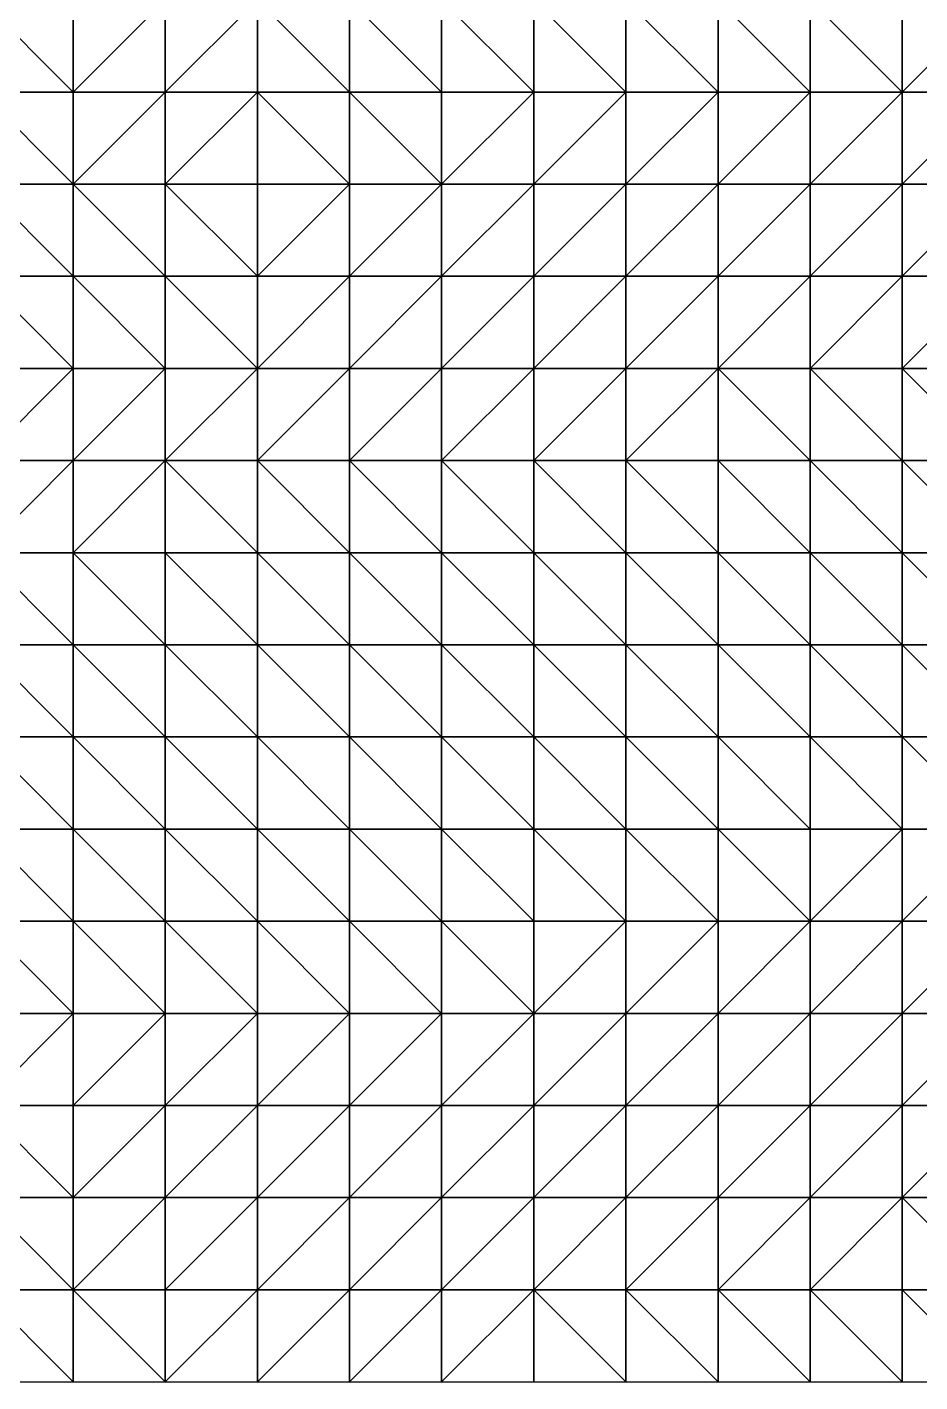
# Model space of a CAD drawing. Header units: metres. Extents: x -315 to 301, y -240 to 232.
# Drawn here: x -7 to 70.5, y -240 to -122.4 of the extents above; entities that cross this region are included whole.
import ezdxf

# ---------------------------------------------------------------- set-up
doc = ezdxf.new("R2010")
doc.units = ezdxf.units.M

msp = doc.modelspace()

# ---------------------------------------------------------------- linework, layer by layer
for points in [[(-11, -120, -340.3981), (-3, -128, -329.5745), (-3, -120, -334.2805), (-2.9999, -119.9999, -334.2804)], [(-11, -120, -340.3981), (-11, -128, -336.6334), (-3, -128, -329.5745), (-2.9999, -127.9999, -329.5745)], [(-3, -128, -329.5745), (5, -128, -321.1039), (5, -120, -327.2216), (5.0001, -119.9999, -327.2215)], [(-3, -128, -329.5745), (5, -120, -327.2216), (-3, -120, -334.2805), (-2.9999, -119.9999, -334.2804)], [(5, -128, -321.1039), (13, -128, -312.1628), (13, -120, -318.751), (13.0001, -119.9999, -318.7509)], [(5, -128, -321.1039), (13, -120, -318.751), (5, -120, -327.2216), (5.0001, -119.9999, -327.2215)], [(13, -120, -318.751), (21, -128, -305.5745), (21, -120, -311.6922), (21.0001, -119.9999, -311.6921)], [(13, -120, -318.751), (13, -128, -312.1628), (21, -128, -305.5745), (21.0001, -127.9999, -305.5745)], [(21, -120, -311.6922), (29, -128, -302.751), (29, -120, -306.9863), (29.0001, -119.9999, -306.9862)], [(21, -120, -311.6922), (21, -128, -305.5745), (29, -128, -302.751), (29.0001, -127.9999, -302.7509)], [(29, -120, -306.9863), (37, -128, -302.751), (37, -120, -304.6334), (37.0001, -119.9999, -304.6333)], [(29, -120, -306.9863), (29, -128, -302.751), (37, -128, -302.751), (37.0001, -127.9999, -302.7509)], [(37, -120, -304.6334), (45, -128, -303.2216), (45, -120, -304.1628), (45.0001, -119.9999, -304.1627)], [(37, -120, -304.6334), (37, -128, -302.751), (45, -128, -303.2216), (45.0001, -127.9999, -303.2215)], [(45, -120, -304.1628), (53, -128, -304.6334), (53, -120, -304.1628), (53.0001, -119.9999, -304.1627)], [(45, -120, -304.1628), (45, -128, -303.2216), (53, -128, -304.6334), (53.0001, -127.9999, -304.6333)], [(53, -120, -304.1628), (61, -128, -306.5157), (61, -120, -305.104), (61.0001, -119.9999, -305.1039)], [(53, -120, -304.1628), (53, -128, -304.6334), (61, -128, -306.5157), (61.0001, -127.9999, -306.5156)], [(61, -120, -305.104), (69, -128, -312.1628), (69, -120, -306.9863), (69.0001, -119.9999, -306.9862)], [(61, -120, -305.104), (61, -128, -306.5157), (69, -128, -312.1628), (69.0001, -127.9999, -312.1627)], [(69, -128, -312.1628), (77, -128, -322.9863), (77, -120, -311.2216), (77.0001, -119.9999, -311.2215)], [(69, -128, -312.1628), (77, -120, -311.2216), (69, -120, -306.9863), (69.0001, -119.9999, -306.9862)], [(-11, -128, -336.6334), (-3, -136, -329.5745), (-3, -128, -329.5745), (-2.9999, -127.9999, -329.5745)], [(-11, -128, -336.6334), (-11, -136, -337.1039), (-3, -136, -329.5745), (-2.9999, -135.9999, -329.5745)], [(-3, -136, -329.5745), (5, -136, -320.6334), (5, -128, -321.1039), (5.0001, -127.9999, -321.1039)], [(-3, -136, -329.5745), (5, -128, -321.1039), (-3, -128, -329.5745), (-2.9999, -127.9999, -329.5745)], [(5, -136, -320.6334), (13, -136, -312.1628), (13, -128, -312.1628), (13.0001, -127.9999, -312.1627)], [(5, -136, -320.6334), (13, -128, -312.1628), (5, -128, -321.1039), (5.0001, -127.9999, -321.1039)], [(13, -128, -312.1628), (21, -136, -307.9275), (21, -128, -305.5745), (21.0001, -127.9999, -305.5745)], [(13, -128, -312.1628), (13, -136, -312.1628), (21, -136, -307.9275), (21.0001, -135.9999, -307.9274)], [(21, -128, -305.5745), (29, -136, -308.3981), (29, -128, -302.751), (29.0001, -127.9999, -302.7509)], [(21, -128, -305.5745), (21, -136, -307.9275), (29, -136, -308.3981), (29.0001, -135.9999, -308.398)], [(29, -136, -308.3981), (37, -136, -311.2216), (37, -128, -302.751), (37.0001, -127.9999, -302.7509)], [(29, -136, -308.3981), (37, -128, -302.751), (29, -128, -302.751), (29.0001, -127.9999, -302.7509)], [(37, -136, -311.2216), (45, -136, -314.5158), (45, -128, -303.2216), (45.0001, -127.9999, -303.2215)], [(37, -136, -311.2216), (45, -128, -303.2216), (37, -128, -302.751), (37.0001, -127.9999, -302.7509)], [(45, -136, -314.5158), (53, -136, -318.751), (53, -128, -304.6334), (53.0001, -127.9999, -304.6333)], [(45, -136, -314.5158), (53, -128, -304.6334), (45, -128, -303.2216), (45.0001, -127.9999, -303.2215)], [(53, -136, -318.751), (61, -136, -325.3393), (61, -128, -306.5157), (61.0001, -127.9999, -306.5156)], [(53, -136, -318.751), (61, -128, -306.5157), (53, -128, -304.6334), (53.0001, -127.9999, -304.6333)], [(61, -136, -325.3393), (69, -136, -336.1628), (69, -128, -312.1628), (69.0001, -127.9999, -312.1627)], [(61, -136, -325.3393), (69, -128, -312.1628), (61, -128, -306.5157), (61.0001, -127.9999, -306.5156)], [(69, -136, -336.1628), (77, -136, -351.6922), (77, -128, -322.9863), (77.0001, -127.9999, -322.9862)], [(69, -136, -336.1628), (77, -128, -322.9863), (69, -128, -312.1628), (69.0001, -127.9999, -312.1627)], [(-11, -136, -337.1039), (-3, -144, -339.4569), (-3, -136, -329.5745), (-2.9999, -135.9999, -329.5745)], [(-11, -136, -337.1039), (-11, -144, -345.5745), (-3, -144, -339.4569), (-2.9999, -143.9999, -339.4568)], [(-3, -136, -329.5745), (5, -144, -331.9275), (5, -136, -320.6334), (5.0001, -135.9999, -320.6333)], [(-3, -136, -329.5745), (-3, -144, -339.4569), (5, -144, -331.9275), (5.0001, -143.9999, -331.9274)], [(5, -136, -320.6334), (13, -144, -325.8098), (13, -136, -312.1628), (13.0001, -135.9999, -312.1627)], [(5, -136, -320.6334), (5, -144, -331.9275), (13, -144, -325.8098), (13.0001, -143.9999, -325.8098)], [(13, -144, -325.8098), (21, -144, -325.8098), (21, -136, -307.9275), (21.0001, -135.9999, -307.9274)], [(13, -144, -325.8098), (21, -136, -307.9275), (13, -136, -312.1628), (13.0001, -135.9999, -312.1627)], [(21, -144, -325.8098), (29, -144, -329.5745), (29, -136, -308.3981), (29.0001, -135.9999, -308.398)], [(21, -144, -325.8098), (29, -136, -308.3981), (21, -136, -307.9275), (21.0001, -135.9999, -307.9274)], [(29, -144, -329.5745), (37, -144, -335.6922), (37, -136, -311.2216), (37.0001, -135.9999, -311.2215)], [(29, -144, -329.5745), (37, -136, -311.2216), (29, -136, -308.3981), (29.0001, -135.9999, -308.398)], [(37, -144, -335.6922), (45, -144, -342.751), (45, -136, -314.5158), (45.0001, -135.9999, -314.5157)], [(37, -144, -335.6922), (45, -136, -314.5158), (37, -136, -311.2216), (37.0001, -135.9999, -311.2215)], [(45, -144, -342.751), (53, -144, -350.2804), (53, -136, -318.751), (53.0001, -135.9999, -318.7509)], [(45, -144, -342.751), (53, -136, -318.751), (45, -136, -314.5158), (45.0001, -135.9999, -314.5157)], [(53, -144, -350.2804), (61, -144, -359.2216), (61, -136, -325.3393), (61.0001, -135.9999, -325.3392)], [(53, -144, -350.2804), (61, -136, -325.3393), (53, -136, -318.751), (53.0001, -135.9999, -318.7509)], [(61, -144, -359.2216), (69, -144, -369.104), (69, -136, -336.1628), (69.0001, -135.9999, -336.1627)], [(61, -144, -359.2216), (69, -136, -336.1628), (61, -136, -325.3393), (61.0001, -135.9999, -325.3392)], [(69, -144, -369.104), (77, -144, -378.9863), (77, -136, -351.6922), (77.0001, -135.9999, -351.6921)], [(69, -144, -369.104), (77, -136, -351.6922), (69, -136, -336.1628), (69.0001, -135.9999, -336.1627)], [(-11, -144, -345.5745), (-3, -152, -360.6334), (-3, -144, -339.4569), (-2.9999, -143.9999, -339.4568)], [(-11, -144, -345.5745), (-11, -152, -362.9863), (-3, -152, -360.6334), (-2.9999, -151.9999, -360.6333)], [(-3, -144, -339.4569), (5, -152, -357.3393), (5, -144, -331.9275), (5.0001, -143.9999, -331.9274)], [(-3, -144, -339.4569), (-3, -152, -360.6334), (5, -152, -357.3393), (5.0001, -151.9999, -357.3392)], [(5, -144, -331.9275), (13, -152, -355.9275), (13, -144, -325.8098), (13.0001, -143.9999, -325.8098)], [(5, -144, -331.9275), (5, -152, -357.3393), (13, -152, -355.9275), (13.0001, -151.9999, -355.9274)], [(13, -152, -355.9275), (21, -152, -358.2804), (21, -144, -325.8098), (21.0001, -143.9999, -325.8098)], [(13, -152, -355.9275), (21, -144, -325.8098), (13, -144, -325.8098), (13.0001, -143.9999, -325.8098)], [(21, -152, -358.2804), (29, -152, -363.9275), (29, -144, -329.5745), (29.0001, -143.9999, -329.5745)], [(21, -152, -358.2804), (29, -144, -329.5745), (21, -144, -325.8098), (21.0001, -143.9999, -325.8098)], [(29, -152, -363.9275), (37, -152, -369.5745), (37, -144, -335.6922), (37.0001, -143.9999, -335.6921)], [(29, -152, -363.9275), (37, -144, -335.6922), (29, -144, -329.5745), (29.0001, -143.9999, -329.5745)], [(37, -152, -369.5745), (45, -152, -375.6922), (45, -144, -342.751), (45.0001, -143.9999, -342.7509)], [(37, -152, -369.5745), (45, -144, -342.751), (37, -144, -335.6922), (37.0001, -143.9999, -335.6921)], [(45, -152, -375.6922), (53, -152, -380.3981), (53, -144, -350.2804), (53.0001, -143.9999, -350.2803)], [(45, -152, -375.6922), (53, -144, -350.2804), (45, -144, -342.751), (45.0001, -143.9999, -342.7509)], [(53, -152, -380.3981), (61, -152, -384.1628), (61, -144, -359.2216), (61.0001, -143.9999, -359.2215)], [(53, -152, -380.3981), (61, -144, -359.2216), (53, -144, -350.2804), (53.0001, -143.9999, -350.2803)], [(61, -152, -384.1628), (69, -152, -387.4569), (69, -144, -369.104), (69.0001, -143.9999, -369.1039)], [(61, -152, -384.1628), (69, -144, -369.104), (61, -144, -359.2216), (61.0001, -143.9999, -359.2215)], [(69, -152, -387.4569), (77, -152, -389.8098), (77, -144, -378.9863), (77.0001, -143.9999, -378.9862)], [(69, -152, -387.4569), (77, -144, -378.9863), (69, -144, -369.104), (69.0001, -143.9999, -369.1039)], [(-11, -160, -381.3393), (-3, -160, -381.8098), (-3, -152, -360.6334), (-2.9999, -151.9999, -360.6333)], [(-11, -160, -381.3393), (-3, -152, -360.6334), (-11, -152, -362.9863), (-10.9999, -151.9999, -362.9862)], [(-3, -160, -381.8098), (5, -160, -382.2804), (5, -152, -357.3393), (5.0001, -151.9999, -357.3392)], [(-3, -160, -381.8098), (5, -152, -357.3393), (-3, -152, -360.6334), (-2.9999, -151.9999, -360.6333)], [(5, -160, -382.2804), (13, -160, -382.751), (13, -152, -355.9275), (13.0001, -151.9999, -355.9274)], [(5, -160, -382.2804), (13, -152, -355.9275), (5, -152, -357.3393), (5.0001, -151.9999, -357.3392)], [(13, -160, -382.751), (21, -160, -384.6334), (21, -152, -358.2804), (21.0001, -151.9999, -358.2803)], [(13, -160, -382.751), (21, -152, -358.2804), (13, -152, -355.9275), (13.0001, -151.9999, -355.9274)], [(21, -160, -384.6334), (29, -160, -386.9863), (29, -152, -363.9275), (29.0001, -151.9999, -363.9274)], [(21, -160, -384.6334), (29, -152, -363.9275), (21, -152, -358.2804), (21.0001, -151.9999, -358.2803)], [(29, -160, -386.9863), (37, -160, -389.3393), (37, -152, -369.5745), (37.0001, -151.9999, -369.5745)], [(29, -160, -386.9863), (37, -152, -369.5745), (29, -152, -363.9275), (29.0001, -151.9999, -363.9274)], [(37, -160, -389.3393), (45, -160, -390.751), (45, -152, -375.6922), (45.0001, -151.9999, -375.6921)], [(37, -160, -389.3393), (45, -152, -375.6922), (37, -152, -369.5745), (37.0001, -151.9999, -369.5745)], [(45, -160, -390.751), (53, -160, -391.2216), (53, -152, -380.3981), (53.0001, -151.9999, -380.398)], [(45, -160, -390.751), (53, -152, -380.3981), (45, -152, -375.6922), (45.0001, -151.9999, -375.6921)], [(53, -152, -380.3981), (61, -160, -390.751), (61, -152, -384.1628), (61.0001, -151.9999, -384.1627)], [(53, -152, -380.3981), (53, -160, -391.2216), (61, -160, -390.751), (61.0001, -159.9999, -390.7509)], [(61, -152, -384.1628), (69, -160, -390.751), (69, -152, -387.4569), (69.0001, -151.9999, -387.4568)], [(61, -152, -384.1628), (61, -160, -390.751), (69, -160, -390.751), (69.0001, -159.9999, -390.7509)], [(69, -152, -387.4569), (77, -160, -391.2216), (77, -152, -389.8098), (77.0001, -151.9999, -389.8098)], [(69, -152, -387.4569), (69, -160, -390.751), (77, -160, -391.2216), (77.0001, -159.9999, -391.2215)], [(-11, -168, -393.5745), (-3, -168, -394.5157), (-3, -160, -381.8098), (-2.9999, -159.9999, -381.8098)], [(-11, -168, -393.5745), (-3, -160, -381.8098), (-11, -160, -381.3393), (-10.9999, -159.9999, -381.3392)], [(-3, -168, -394.5157), (5, -168, -394.9863), (5, -160, -382.2804), (5.0001, -159.9999, -382.2803)], [(-3, -168, -394.5157), (5, -160, -382.2804), (-3, -160, -381.8098), (-2.9999, -159.9999, -381.8098)], [(5, -160, -382.2804), (13, -168, -394.5157), (13, -160, -382.751), (13.0001, -159.9999, -382.7509)], [(5, -160, -382.2804), (5, -168, -394.9863), (13, -168, -394.5157), (13.0001, -167.9999, -394.5156)], [(13, -160, -382.751), (21, -168, -393.5745), (21, -160, -384.6334), (21.0001, -159.9999, -384.6333)], [(13, -160, -382.751), (13, -168, -394.5157), (21, -168, -393.5745), (21.0001, -167.9999, -393.5745)], [(21, -160, -384.6334), (29, -168, -392.6334), (29, -160, -386.9863), (29.0001, -159.9999, -386.9862)], [(21, -160, -384.6334), (21, -168, -393.5745), (29, -168, -392.6334), (29.0001, -167.9999, -392.6333)], [(29, -160, -386.9863), (37, -168, -391.6922), (37, -160, -389.3393), (37.0001, -159.9999, -389.3392)], [(29, -160, -386.9863), (29, -168, -392.6334), (37, -168, -391.6922), (37.0001, -167.9999, -391.6921)], [(37, -160, -389.3393), (45, -168, -390.2804), (45, -160, -390.751), (45.0001, -159.9999, -390.7509)], [(37, -160, -389.3393), (37, -168, -391.6922), (45, -168, -390.2804), (45.0001, -167.9999, -390.2803)], [(45, -160, -390.751), (53, -168, -388.8687), (53, -160, -391.2216), (53.0001, -159.9999, -391.2215)], [(45, -160, -390.751), (45, -168, -390.2804), (53, -168, -388.8687), (53.0001, -167.9999, -388.8686)], [(53, -160, -391.2216), (61, -168, -388.3981), (61, -160, -390.751), (61.0001, -159.9999, -390.7509)], [(53, -160, -391.2216), (53, -168, -388.8687), (61, -168, -388.3981), (61.0001, -167.9999, -388.398)], [(61, -160, -390.751), (69, -168, -388.3981), (69, -160, -390.751), (69.0001, -159.9999, -390.7509)], [(61, -160, -390.751), (61, -168, -388.3981), (69, -168, -388.3981), (69.0001, -167.9999, -388.398)], [(69, -160, -390.751), (77, -168, -389.3393), (77, -160, -391.2216), (77.0001, -159.9999, -391.2215)], [(69, -160, -390.751), (69, -168, -388.3981), (77, -168, -389.3393), (77.0001, -167.9999, -389.3392)], [(-11, -168, -393.5745), (-3, -176, -399.6922), (-3, -168, -394.5157), (-2.9999, -167.9999, -394.5156)], [(-11, -168, -393.5745), (-11, -176, -399.2216), (-3, -176, -399.6922), (-2.9999, -175.9999, -399.6921)], [(-3, -168, -394.5157), (5, -176, -398.751), (5, -168, -394.9863), (5.0001, -167.9999, -394.9862)], [(-3, -168, -394.5157), (-3, -176, -399.6922), (5, -176, -398.751), (5.0001, -175.9999, -398.7509)], [(5, -168, -394.9863), (13, -176, -397.3393), (13, -168, -394.5157), (13.0001, -167.9999, -394.5156)], [(5, -168, -394.9863), (5, -176, -398.751), (13, -176, -397.3393), (13.0001, -175.9999, -397.3392)], [(13, -168, -394.5157), (21, -176, -394.9863), (21, -168, -393.5745), (21.0001, -167.9999, -393.5745)], [(13, -168, -394.5157), (13, -176, -397.3393), (21, -176, -394.9863), (21.0001, -175.9999, -394.9862)], [(21, -168, -393.5745), (29, -176, -392.6334), (29, -168, -392.6334), (29.0001, -167.9999, -392.6333)], [(21, -168, -393.5745), (21, -176, -394.9863), (29, -176, -392.6334), (29.0001, -175.9999, -392.6333)], [(29, -168, -392.6334), (37, -176, -390.2804), (37, -168, -391.6922), (37.0001, -167.9999, -391.6921)], [(29, -168, -392.6334), (29, -176, -392.6334), (37, -176, -390.2804), (37.0001, -175.9999, -390.2803)], [(37, -168, -391.6922), (45, -176, -388.3981), (45, -168, -390.2804), (45.0001, -167.9999, -390.2803)], [(37, -168, -391.6922), (37, -176, -390.2804), (45, -176, -388.3981), (45.0001, -175.9999, -388.398)], [(45, -168, -390.2804), (53, -176, -386.5157), (53, -168, -388.8687), (53.0001, -167.9999, -388.8686)], [(45, -168, -390.2804), (45, -176, -388.3981), (53, -176, -386.5157), (53.0001, -175.9999, -386.5156)], [(53, -168, -388.8687), (61, -176, -386.0451), (61, -168, -388.3981), (61.0001, -167.9999, -388.398)], [(53, -168, -388.8687), (53, -176, -386.5157), (61, -176, -386.0451), (61.0001, -175.9999, -386.045)], [(61, -168, -388.3981), (69, -176, -386.5157), (69, -168, -388.3981), (69.0001, -167.9999, -388.398)], [(61, -168, -388.3981), (61, -176, -386.0451), (69, -176, -386.5157), (69.0001, -175.9999, -386.5156)], [(69, -168, -388.3981), (77, -176, -387.4569), (77, -168, -389.3393), (77.0001, -167.9999, -389.3392)], [(69, -168, -388.3981), (69, -176, -386.5157), (77, -176, -387.4569), (77.0001, -175.9999, -387.4568)], [(-11, -176, -399.2216), (-3, -184, -400.6334), (-3, -176, -399.6922), (-2.9999, -175.9999, -399.6921)], [(-11, -176, -399.2216), (-11, -184, -400.6334), (-3, -184, -400.6334), (-2.9999, -183.9999, -400.6333)], [(-3, -176, -399.6922), (5, -184, -399.6922), (5, -176, -398.751), (5.0001, -175.9999, -398.7509)], [(-3, -176, -399.6922), (-3, -184, -400.6334), (5, -184, -399.6922), (5.0001, -183.9999, -399.6921)], [(5, -176, -398.751), (13, -184, -398.751), (13, -176, -397.3393), (13.0001, -175.9999, -397.3392)], [(5, -176, -398.751), (5, -184, -399.6922), (13, -184, -398.751), (13.0001, -183.9999, -398.7509)], [(13, -176, -397.3393), (21, -184, -396.3981), (21, -176, -394.9863), (21.0001, -175.9999, -394.9862)], [(13, -176, -397.3393), (13, -184, -398.751), (21, -184, -396.3981), (21.0001, -183.9999, -396.398)], [(21, -176, -394.9863), (29, -184, -394.5157), (29, -176, -392.6334), (29.0001, -175.9999, -392.6333)], [(21, -176, -394.9863), (21, -184, -396.3981), (29, -184, -394.5157), (29.0001, -183.9999, -394.5156)], [(29, -176, -392.6334), (37, -184, -391.6922), (37, -176, -390.2804), (37.0001, -175.9999, -390.2803)], [(29, -176, -392.6334), (29, -184, -394.5157), (37, -184, -391.6922), (37.0001, -183.9999, -391.6921)], [(37, -176, -390.2804), (45, -184, -389.8098), (45, -176, -388.3981), (45.0001, -175.9999, -388.398)], [(37, -176, -390.2804), (37, -184, -391.6922), (45, -184, -389.8098), (45.0001, -183.9999, -389.8098)], [(45, -176, -388.3981), (53, -184, -387.9275), (53, -176, -386.5157), (53.0001, -175.9999, -386.5156)], [(45, -176, -388.3981), (45, -184, -389.8098), (53, -184, -387.9275), (53.0001, -183.9999, -387.9274)], [(53, -176, -386.5157), (61, -184, -386.9863), (61, -176, -386.0451), (61.0001, -175.9999, -386.045)], [(53, -176, -386.5157), (53, -184, -387.9275), (61, -184, -386.9863), (61.0001, -183.9999, -386.9862)], [(61, -176, -386.0451), (69, -184, -386.9863), (69, -176, -386.5157), (69.0001, -175.9999, -386.5156)], [(61, -176, -386.0451), (61, -184, -386.9863), (69, -184, -386.9863), (69.0001, -183.9999, -386.9862)], [(69, -176, -386.5157), (77, -184, -386.5157), (77, -176, -387.4569), (77.0001, -175.9999, -387.4568)], [(69, -176, -386.5157), (69, -184, -386.9863), (77, -184, -386.5157), (77.0001, -183.9999, -386.5156)], [(-11, -184, -400.6334), (-3, -192, -400.1628), (-3, -184, -400.6334), (-2.9999, -183.9999, -400.6333)], [(-11, -184, -400.6334), (-11, -192, -401.104), (-3, -192, -400.1628), (-2.9999, -191.9999, -400.1627)], [(-3, -184, -400.6334), (5, -192, -399.2216), (5, -184, -399.6922), (5.0001, -183.9999, -399.6921)], [(-3, -184, -400.6334), (-3, -192, -400.1628), (5, -192, -399.2216), (5.0001, -191.9999, -399.2215)], [(5, -184, -399.6922), (13, -192, -397.8098), (13, -184, -398.751), (13.0001, -183.9999, -398.7509)], [(5, -184, -399.6922), (5, -192, -399.2216), (13, -192, -397.8098), (13.0001, -191.9999, -397.8098)], [(13, -184, -398.751), (21, -192, -395.9275), (21, -184, -396.3981), (21.0001, -183.9999, -396.398)], [(13, -184, -398.751), (13, -192, -397.8098), (21, -192, -395.9275), (21.0001, -191.9999, -395.9274)], [(21, -184, -396.3981), (29, -192, -394.0451), (29, -184, -394.5157), (29.0001, -183.9999, -394.5156)], [(21, -184, -396.3981), (21, -192, -395.9275), (29, -192, -394.0451), (29.0001, -191.9999, -394.045)], [(29, -184, -394.5157), (37, -192, -392.1628), (37, -184, -391.6922), (37.0001, -183.9999, -391.6921)], [(29, -184, -394.5157), (29, -192, -394.0451), (37, -192, -392.1628), (37.0001, -191.9999, -392.1627)], [(37, -184, -391.6922), (45, -192, -389.8098), (45, -184, -389.8098), (45.0001, -183.9999, -389.8098)], [(37, -184, -391.6922), (37, -192, -392.1628), (45, -192, -389.8098), (45.0001, -191.9999, -389.8098)], [(45, -184, -389.8098), (53, -192, -387.9275), (53, -184, -387.9275), (53.0001, -183.9999, -387.9274)], [(45, -184, -389.8098), (45, -192, -389.8098), (53, -192, -387.9275), (53.0001, -191.9999, -387.9274)], [(53, -184, -387.9275), (61, -192, -386.5157), (61, -184, -386.9863), (61.0001, -183.9999, -386.9862)], [(53, -184, -387.9275), (53, -192, -387.9275), (61, -192, -386.5157), (61.0001, -191.9999, -386.5156)], [(61, -184, -386.9863), (69, -192, -385.5745), (69, -184, -386.9863), (69.0001, -183.9999, -386.9862)], [(61, -184, -386.9863), (61, -192, -386.5157), (69, -192, -385.5745), (69.0001, -191.9999, -385.5745)], [(69, -184, -386.9863), (77, -192, -383.6922), (77, -184, -386.5157), (77.0001, -183.9999, -386.5156)], [(69, -184, -386.9863), (69, -192, -385.5745), (77, -192, -383.6922), (77.0001, -191.9999, -383.6921)], [(-11, -192, -401.104), (-3, -200, -398.751), (-3, -192, -400.1628), (-2.9999, -191.9999, -400.1627)], [(-11, -192, -401.104), (-11, -200, -399.6922), (-3, -200, -398.751), (-2.9999, -199.9999, -398.7509)], [(-3, -192, -400.1628), (5, -200, -397.3393), (5, -192, -399.2216), (5.0001, -191.9999, -399.2215)], [(-3, -192, -400.1628), (-3, -200, -398.751), (5, -200, -397.3393), (5.0001, -199.9999, -397.3392)], [(5, -192, -399.2216), (13, -200, -395.4569), (13, -192, -397.8098), (13.0001, -191.9999, -397.8098)], [(5, -192, -399.2216), (5, -200, -397.3393), (13, -200, -395.4569), (13.0001, -199.9999, -395.4568)], [(13, -192, -397.8098), (21, -200, -393.104), (21, -192, -395.9275), (21.0001, -191.9999, -395.9274)], [(13, -192, -397.8098), (13, -200, -395.4569), (21, -200, -393.104), (21.0001, -199.9999, -393.1039)], [(21, -192, -395.9275), (29, -200, -390.751), (29, -192, -394.0451), (29.0001, -191.9999, -394.045)], [(21, -192, -395.9275), (21, -200, -393.104), (29, -200, -390.751), (29.0001, -199.9999, -390.7509)], [(29, -192, -394.0451), (37, -200, -388.3981), (37, -192, -392.1628), (37.0001, -191.9999, -392.1627)], [(29, -192, -394.0451), (29, -200, -390.751), (37, -200, -388.3981), (37.0001, -199.9999, -388.398)], [(37, -192, -392.1628), (45, -200, -386.0451), (45, -192, -389.8098), (45.0001, -191.9999, -389.8098)], [(37, -192, -392.1628), (37, -200, -388.3981), (45, -200, -386.0451), (45.0001, -199.9999, -386.045)], [(45, -192, -389.8098), (53, -200, -383.2216), (53, -192, -387.9275), (53.0001, -191.9999, -387.9274)], [(45, -192, -389.8098), (45, -200, -386.0451), (53, -200, -383.2216), (53.0001, -199.9999, -383.2215)], [(53, -192, -387.9275), (61, -200, -380.3981), (61, -192, -386.5157), (61.0001, -191.9999, -386.5156)], [(53, -192, -387.9275), (53, -200, -383.2216), (61, -200, -380.3981), (61.0001, -199.9999, -380.398)], [(69, -192, -385.5745), (61, -192, -386.5157), (61, -200, -380.3981), (61.0001, -199.9999, -380.398)], [(69, -192, -385.5745), (61, -200, -380.3981), (69, -200, -376.6334), (69.0001, -199.9999, -376.6333)], [(77, -192, -383.6922), (69, -192, -385.5745), (69, -200, -376.6334), (69.0001, -199.9999, -376.6333)], [(77, -192, -383.6922), (69, -200, -376.6334), (77, -200, -371.4569), (77.0001, -199.9999, -371.4568)], [(-11, -200, -399.6922), (-3, -208, -393.104), (-3, -200, -398.751), (-2.9999, -199.9999, -398.7509)], [(-11, -200, -399.6922), (-11, -208, -393.5745), (-3, -208, -393.104), (-2.9999, -207.9999, -393.1039)], [(-3, -200, -398.751), (5, -208, -391.6922), (5, -200, -397.3393), (5.0001, -199.9999, -397.3392)], [(-3, -200, -398.751), (-3, -208, -393.104), (5, -208, -391.6922), (5.0001, -207.9999, -391.6921)], [(5, -200, -397.3393), (13, -208, -389.3393), (13, -200, -395.4569), (13.0001, -199.9999, -395.4568)], [(5, -200, -397.3393), (5, -208, -391.6922), (13, -208, -389.3393), (13.0001, -207.9999, -389.3392)], [(13, -200, -395.4569), (21, -208, -386.5157), (21, -200, -393.104), (21.0001, -199.9999, -393.1039)], [(13, -200, -395.4569), (13, -208, -389.3393), (21, -208, -386.5157), (21.0001, -207.9999, -386.5156)], [(21, -200, -393.104), (29, -208, -383.6922), (29, -200, -390.751), (29.0001, -199.9999, -390.7509)], [(21, -200, -393.104), (21, -208, -386.5157), (29, -208, -383.6922), (29.0001, -207.9999, -383.6921)], [(29, -200, -390.751), (37, -208, -380.3981), (37, -200, -388.3981), (37.0001, -199.9999, -388.398)], [(29, -200, -390.751), (29, -208, -383.6922), (37, -208, -380.3981), (37.0001, -207.9999, -380.398)], [(45, -200, -386.0451), (37, -200, -388.3981), (37, -208, -380.3981), (37.0001, -207.9999, -380.398)], [(45, -200, -386.0451), (37, -208, -380.3981), (45, -208, -376.6334), (45.0001, -207.9999, -376.6333)], [(53, -200, -383.2216), (45, -200, -386.0451), (45, -208, -376.6334), (45.0001, -207.9999, -376.6333)], [(53, -200, -383.2216), (45, -208, -376.6334), (53, -208, -370.9863), (53.0001, -207.9999, -370.9862)], [(61, -200, -380.3981), (53, -200, -383.2216), (53, -208, -370.9863), (53.0001, -207.9999, -370.9862)], [(61, -200, -380.3981), (53, -208, -370.9863), (61, -208, -364.3981), (61.0001, -207.9999, -364.398)], [(69, -200, -376.6334), (61, -200, -380.3981), (61, -208, -364.3981), (61.0001, -207.9999, -364.398)], [(69, -200, -376.6334), (61, -208, -364.3981), (69, -208, -356.8687), (69.0001, -207.9999, -356.8686)], [(77, -200, -371.4569), (69, -200, -376.6334), (69, -208, -356.8687), (69.0001, -207.9999, -356.8686)], [(77, -200, -371.4569), (69, -208, -356.8687), (77, -208, -347.9275), (77.0001, -207.9999, -347.9274)], [(-3, -208, -393.104), (-11, -208, -393.5745), (-11, -216, -377.5745), (-10.9999, -215.9999, -377.5745)], [(-3, -208, -393.104), (-11, -216, -377.5745), (-3, -216, -378.0451), (-2.9999, -215.9999, -378.045)], [(5, -208, -391.6922), (-3, -208, -393.104), (-3, -216, -378.0451), (-2.9999, -215.9999, -378.045)], [(5, -208, -391.6922), (-3, -216, -378.0451), (5, -216, -377.104), (5.0001, -215.9999, -377.1039)], [(13, -208, -389.3393), (5, -208, -391.6922), (5, -216, -377.104), (5.0001, -215.9999, -377.1039)], [(13, -208, -389.3393), (5, -216, -377.104), (13, -216, -375.2216), (13.0001, -215.9999, -375.2215)], [(21, -208, -386.5157), (13, -208, -389.3393), (13, -216, -375.2216), (13.0001, -215.9999, -375.2215)], [(21, -208, -386.5157), (13, -216, -375.2216), (21, -216, -371.9275), (21.0001, -215.9999, -371.9274)], [(29, -208, -383.6922), (21, -208, -386.5157), (21, -216, -371.9275), (21.0001, -215.9999, -371.9274)], [(29, -208, -383.6922), (21, -216, -371.9275), (29, -216, -368.1628), (29.0001, -215.9999, -368.1627)], [(37, -208, -380.3981), (29, -208, -383.6922), (29, -216, -368.1628), (29.0001, -215.9999, -368.1627)], [(37, -208, -380.3981), (29, -216, -368.1628), (37, -216, -363.9275), (37.0001, -215.9999, -363.9274)], [(45, -208, -376.6334), (37, -208, -380.3981), (37, -216, -363.9275), (37.0001, -215.9999, -363.9274)], [(45, -208, -376.6334), (37, -216, -363.9275), (45, -216, -357.8098), (45.0001, -215.9999, -357.8098)], [(53, -208, -370.9863), (45, -208, -376.6334), (45, -216, -357.8098), (45.0001, -215.9999, -357.8098)], [(53, -208, -370.9863), (45, -216, -357.8098), (53, -216, -349.8098), (53.0001, -215.9999, -349.8098)], [(61, -208, -364.3981), (53, -208, -370.9863), (53, -216, -349.8098), (53.0001, -215.9999, -349.8098)], [(61, -208, -364.3981), (53, -216, -349.8098), (61, -216, -341.3393), (61.0001, -215.9999, -341.3392)], [(69, -208, -356.8687), (61, -208, -364.3981), (61, -216, -341.3393), (61.0001, -215.9999, -341.3392)], [(69, -208, -356.8687), (61, -216, -341.3393), (69, -216, -332.3981), (69.0001, -215.9999, -332.398)], [(77, -208, -347.9275), (69, -208, -356.8687), (69, -216, -332.3981), (69.0001, -215.9999, -332.398)], [(77, -208, -347.9275), (69, -216, -332.3981), (77, -216, -325.3393), (77.0001, -215.9999, -325.3392)], [(-3, -224, -352.6334), (-3, -216, -378.0451), (-11, -216, -377.5745), (-10.9999, -215.9999, -377.5745)], [(-3, -224, -352.6334), (-11, -216, -377.5745), (-11, -224, -350.751), (-10.9999, -223.9999, -350.7509)], [(5, -216, -377.104), (-3, -216, -378.0451), (-3, -224, -352.6334), (-2.9999, -223.9999, -352.6333)], [(5, -216, -377.104), (-3, -224, -352.6334), (5, -224, -352.1628), (5.0001, -223.9999, -352.1627)], [(13, -216, -375.2216), (5, -216, -377.104), (5, -224, -352.1628), (5.0001, -223.9999, -352.1627)], [(13, -216, -375.2216), (5, -224, -352.1628), (13, -224, -351.2216), (13.0001, -223.9999, -351.2215)], [(21, -216, -371.9275), (13, -216, -375.2216), (13, -224, -351.2216), (13.0001, -223.9999, -351.2215)], [(21, -216, -371.9275), (13, -224, -351.2216), (21, -224, -348.8687), (21.0001, -223.9999, -348.8686)], [(29, -216, -368.1628), (21, -216, -371.9275), (21, -224, -348.8687), (21.0001, -223.9999, -348.8686)], [(29, -216, -368.1628), (21, -224, -348.8687), (29, -224, -345.5745), (29.0001, -223.9999, -345.5745)], [(37, -216, -363.9275), (29, -216, -368.1628), (29, -224, -345.5745), (29.0001, -223.9999, -345.5745)], [(37, -216, -363.9275), (29, -224, -345.5745), (37, -224, -340.8687), (37.0001, -223.9999, -340.8686)], [(45, -216, -357.8098), (37, -216, -363.9275), (37, -224, -340.8687), (37.0001, -223.9999, -340.8686)], [(45, -216, -357.8098), (37, -224, -340.8687), (45, -224, -335.2216), (45.0001, -223.9999, -335.2215)], [(53, -216, -349.8098), (45, -216, -357.8098), (45, -224, -335.2216), (45.0001, -223.9999, -335.2215)], [(53, -216, -349.8098), (45, -224, -335.2216), (53, -224, -329.1039), (53.0001, -223.9999, -329.1039)], [(61, -216, -341.3393), (53, -216, -349.8098), (53, -224, -329.1039), (53.0001, -223.9999, -329.1039)], [(61, -216, -341.3393), (53, -224, -329.1039), (61, -224, -322.5158), (61.0001, -223.9999, -322.5157)], [(69, -216, -332.3981), (61, -216, -341.3393), (61, -224, -322.5158), (61.0001, -223.9999, -322.5157)], [(69, -216, -332.3981), (61, -224, -322.5158), (69, -224, -317.3392), (69.0001, -223.9999, -317.3391)], [(77, -216, -325.3393), (69, -216, -332.3981), (69, -224, -317.3392), (69.0001, -223.9999, -317.3391)], [(77, -216, -325.3393), (69, -224, -317.3392), (77, -224, -314.0451), (77.0001, -223.9999, -314.045)], [(-3, -232, -330.9863), (-3, -224, -352.6334), (-11, -224, -350.751), (-10.9999, -223.9999, -350.7509)], [(-3, -232, -330.9863), (-11, -224, -350.751), (-11, -232, -329.5745), (-10.9999, -231.9999, -329.5745)], [(5, -224, -352.1628), (-3, -224, -352.6334), (-3, -232, -330.9863), (-2.9999, -231.9999, -330.9862)], [(5, -224, -352.1628), (-3, -232, -330.9863), (5, -232, -331.4569), (5.0001, -231.9999, -331.4568)], [(13, -224, -351.2216), (5, -224, -352.1628), (5, -232, -331.4569), (5.0001, -231.9999, -331.4568)], [(13, -224, -351.2216), (5, -232, -331.4569), (13, -232, -330.5158), (13.0001, -231.9999, -330.5157)], [(21, -224, -348.8687), (13, -224, -351.2216), (13, -232, -330.5158), (13.0001, -231.9999, -330.5157)], [(21, -224, -348.8687), (13, -232, -330.5158), (21, -232, -329.1039), (21.0001, -231.9999, -329.1039)], [(29, -224, -345.5745), (21, -224, -348.8687), (21, -232, -329.1039), (21.0001, -231.9999, -329.1039)], [(29, -224, -345.5745), (21, -232, -329.1039), (29, -232, -326.751), (29.0001, -231.9999, -326.7509)], [(37, -224, -340.8687), (29, -224, -345.5745), (29, -232, -326.751), (29.0001, -231.9999, -326.7509)], [(37, -224, -340.8687), (29, -232, -326.751), (37, -232, -324.3981), (37.0001, -231.9999, -324.398)], [(45, -224, -335.2216), (37, -224, -340.8687), (37, -232, -324.3981), (37.0001, -231.9999, -324.398)], [(45, -224, -335.2216), (37, -232, -324.3981), (45, -232, -321.1039), (45.0001, -231.9999, -321.1039)], [(53, -224, -329.1039), (45, -224, -335.2216), (45, -232, -321.1039), (45.0001, -231.9999, -321.1039)], [(53, -224, -329.1039), (45, -232, -321.1039), (53, -232, -317.3392), (53.0001, -231.9999, -317.3391)], [(61, -224, -322.5158), (53, -224, -329.1039), (53, -232, -317.3392), (53.0001, -231.9999, -317.3391)], [(61, -224, -322.5158), (53, -232, -317.3392), (61, -232, -314.0451), (61.0001, -231.9999, -314.045)], [(69, -224, -317.3392), (61, -224, -322.5158), (61, -232, -314.0451), (61.0001, -231.9999, -314.045)], [(69, -224, -317.3392), (61, -232, -314.0451), (69, -232, -311.6922), (69.0001, -231.9999, -311.6921)], [(69, -224, -317.3392), (77, -232, -310.751), (77, -224, -314.0451), (77.0001, -223.9999, -314.045)], [(69, -224, -317.3392), (69, -232, -311.6922), (77, -232, -310.751), (77.0001, -231.9999, -310.7509)], [(-3, -240, -321.1039), (-3, -232, -330.9863), (-11, -232, -329.5745), (-10.9999, -231.9999, -329.5745)], [(-3, -240, -321.1039), (-11, -232, -329.5745), (-11, -240, -319.6922), (-10.9999, -239.9999, -319.6921)], [(5, -240, -321.1039), (5, -232, -331.4569), (-3, -232, -330.9863), (-2.9999, -231.9999, -330.9862)], [(5, -240, -321.1039), (-3, -232, -330.9863), (-3, -240, -321.1039), (-2.9999, -239.9999, -321.1039)], [(13, -232, -330.5158), (5, -232, -331.4569), (5, -240, -321.1039), (5.0001, -239.9999, -321.1039)], [(13, -232, -330.5158), (5, -240, -321.1039), (13, -240, -320.6334), (13.0001, -239.9999, -320.6333)], [(21, -232, -329.1039), (13, -232, -330.5158), (13, -240, -320.6334), (13.0001, -239.9999, -320.6333)], [(21, -232, -329.1039), (13, -240, -320.6334), (21, -240, -319.2216), (21.0001, -239.9999, -319.2215)], [(29, -232, -326.751), (21, -232, -329.1039), (21, -240, -319.2216), (21.0001, -239.9999, -319.2215)], [(29, -232, -326.751), (21, -240, -319.2216), (29, -240, -318.2804), (29.0001, -239.9999, -318.2803)], [(37, -232, -324.3981), (29, -232, -326.751), (29, -240, -318.2804), (29.0001, -239.9999, -318.2803)], [(37, -232, -324.3981), (29, -240, -318.2804), (37, -240, -316.8687), (37.0001, -239.9999, -316.8686)], [(37, -232, -324.3981), (45, -240, -314.9863), (45, -232, -321.1039), (45.0001, -231.9999, -321.1039)], [(37, -232, -324.3981), (37, -240, -316.8687), (45, -240, -314.9863), (45.0001, -239.9999, -314.9862)], [(45, -232, -321.1039), (53, -240, -313.104), (53, -232, -317.3392), (53.0001, -231.9999, -317.3391)], [(45, -232, -321.1039), (45, -240, -314.9863), (53, -240, -313.104), (53.0001, -239.9999, -313.1039)], [(53, -232, -317.3392), (61, -240, -311.2216), (61, -232, -314.0451), (61.0001, -231.9999, -314.045)], [(53, -232, -317.3392), (53, -240, -313.104), (61, -240, -311.2216), (61.0001, -239.9999, -311.2215)], [(61, -232, -314.0451), (69, -240, -310.2804), (69, -232, -311.6922), (69.0001, -231.9999, -311.6921)], [(61, -232, -314.0451), (61, -240, -311.2216), (69, -240, -310.2804), (69.0001, -239.9999, -310.2803)], [(69, -232, -311.6922), (77, -240, -309.8098), (77, -232, -310.751), (77.0001, -231.9999, -310.7509)], [(69, -232, -311.6922), (69, -240, -310.2804), (77, -240, -309.8098), (77.0001, -239.9999, -309.8098)]]:
    msp.add_3dface(points)

doc.saveas('drawing.dxf')
